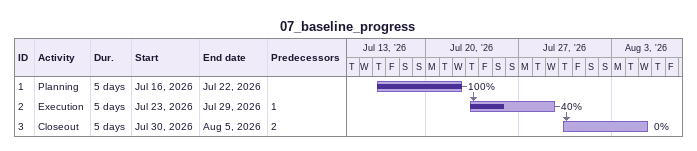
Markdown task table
07_baseline_progress

| ID | Task | Duration | Start | Finish | Predecessors | % complete |
|---|---|---|---|---|---|---|
| 1 | Planning | 5d | 2026-07-16 | 2026-07-22 |  | 100 |
| 2 | Execution | 5d | 2026-07-23 | 2026-07-29 | 1 | 40 |
| 3 | Closeout | 5d | 2026-07-30 | 2026-08-05 | 2 | 0 |
